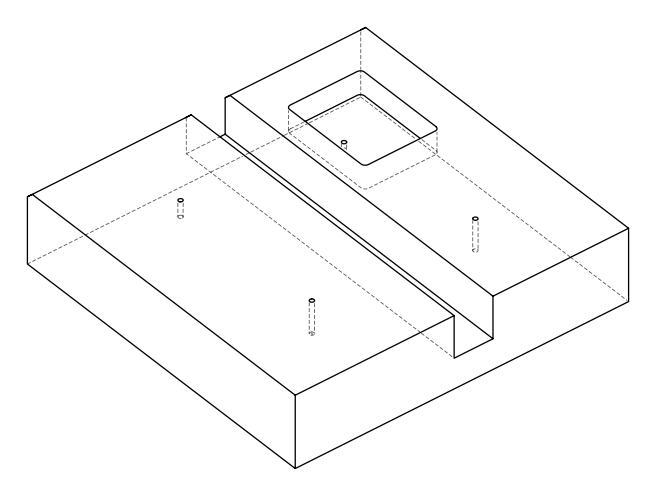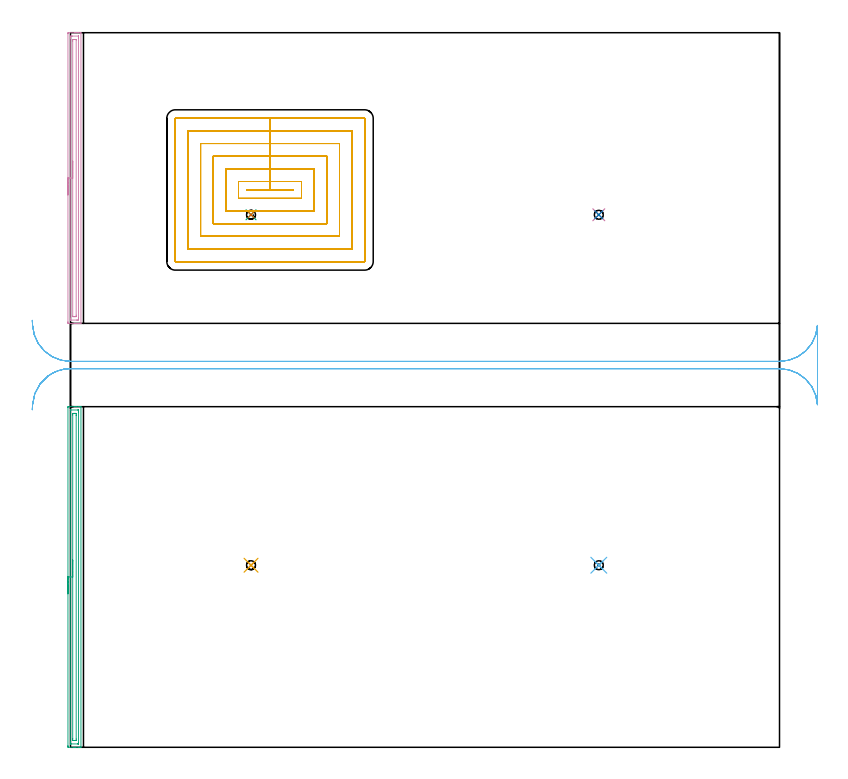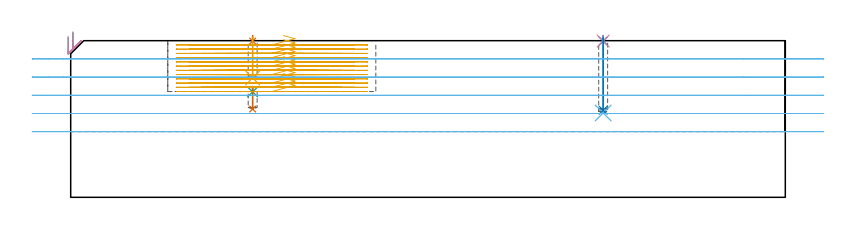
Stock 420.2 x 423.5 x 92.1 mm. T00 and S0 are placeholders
(PLAN: 12 operations, 4 tool changes, 60.9 min)
(1 SPOT_DRILL | STEP1POCKET | NXT0321_9005460120000 | 0.03 min | 1 mm3)
(2 SPOT_DRILL_1 | STEP1POCKET_1 | NXT0321_9005460120000 | 0.03 min | 1 mm3)
(3 SPOT_DRILL_2 | STEP1POCKET_2 | NXT0321_9005460120000 | 0.03 min | 3239 mm3)
(4 SPOT_DRILL_3 | STEP1POCKET_3 | NXT0321_9005460120000 | 0.03 min | 1 mm3)
(5 DRILL_BLIND_HOLE_INTO_CENTER | STEP1POCKET | NXT0301_024 | 0.1 min | 459 mm3)
(6 DRILL_BLIND_HOLE_INTO_CENTER_1 | STEP1POCKET_1 | NXT0301_024 | 0.18 min | 909 mm3)
(7 DRILL_BLIND_HOLE_INTO_CENTER_2 | STEP1POCKET_2 | NXT0301_024 | 0.06 min | 218 mm3)
(8 DRILL_BLIND_HOLE_INTO_CENTER_3 | STEP1POCKET_3 | NXT0301_024 | 0.17 min | 874 mm3)
(9 AREA_MILL | FG_CHAMFER_SURFACE | UGT0205_001 | 5.06 min | 6126 mm3)
(10 AREA_MILL_1 | FG_CHAMFER_SURFACE_1 | UGT0205_001 | 4.35 min | 5247 mm3)
(11 MILL_RECTANGULAR_POCKET | POCKET_RECTANGULAR_STRAIGHT | NXT0201_013 | Follow Part, ap 2.5, ae 75% | 38.64 min | 343532 mm3)
(12 MILL_RECTANGULAR_SLOT | SLOT_RECTANGULAR | UGT0201_009 | Follow Part, ap 11.25, ae 75% | 12.19 min | 1108310 mm3)
(TOOL NXT0321_9005460120000 | NC Spot Drill, 142deg, 12mm, Carbide, Uncoated | D12 PA142 FL30 Z2)
(TOOL NXT0301_024 | Carbide Drill 5.3mm [860.1-0530-027A1-MM 2214] | D5.3 PA140 FL44 Z2)
(TOOL UGT0205_001 | Chamfer Mill 20 x 3 x 45 deg. | D20 FL50 Z2)
(TOOL NXT0201_013 | ENDMILL 10mm | D10 FL30 Z4)
(TOOL UGT0201_009 | End Mill 45 mm | D45 FL63 Z6)
(OP 1 SPOT_DRILL)
G17 G21 G94 G90
T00 M6
G54
G17 G0 G90 X107. Y107.9 S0 M3
G43 Z102.1 H0
G94 G81 G98 Z91.872 F250. R95.1
G80
M5
M2
(OP 2 SPOT_DRILL_1)
G17 G21 G94 G90
T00 M6
G54
G17 G0 G90 X313.1 Y107.9 S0 M3
G43 Z102.1 H0
G94 G81 G98 Z91.872 F250. R95.1
G80
M5
M2
(OP 3 SPOT_DRILL_2)
G17 G21 G94 G90
T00 M6
G54
G17 G0 G90 X107. Y315.6 S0 M3
G43 Z102.1 H0
G94 G81 G98 Z61.972 F250. R65.2
G80
M5
M2
(OP 4 SPOT_DRILL_3)
G17 G21 G94 G90
T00 M6
G54
G17 G0 G90 X313.1 Y315.6 S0 M3
G43 Z102.1 H0
G94 G81 G98 Z91.872 F250. R95.1
G80
M5
M2
(OP 5 DRILL_BLIND_HOLE_INTO_CENTER)
G17 G21 G94 G90
T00 M6
G54
G17 G0 G90 X107. Y107.9 S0 M3
G43 Z102.1 H1
G94 G81 G98 Z70.2 F250. R94.1
G80
M5
M2
(OP 6 DRILL_BLIND_HOLE_INTO_CENTER_1)
G17 G21 G94 G90
T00 M6
G54
G17 G0 G90 X313.1 Y107.9 S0 M3
G43 Z102.1 H1
G94 G81 G98 Z49.6 F250. R94.1
G80
M5
M2
(OP 7 DRILL_BLIND_HOLE_INTO_CENTER_2)
G17 G21 G94 G90
T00 M6
G54
G17 G0 G90 X107. Y315.6 S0 M3
G43 Z102.1 H1
G94 G81 G98 Z51.9 F250. R64.2
G80
M5
M2
(OP 8 DRILL_BLIND_HOLE_INTO_CENTER_3)
G17 G21 G94 G90
T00 M6
G54
G17 G0 G90 X313.1 Y315.6 S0 M3
G43 Z102.1 H1
G94 G81 G98 Z51.2 F250. R94.1
G80
M5
M2
(OP 9 AREA_MILL)
G17 G21 G94 G90
T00 M6
G54
G17 G0 G90 X-1.5 Y90.95 S1061 M3
G43 Z102.1 H0
Z94.4
G94 G1 Y90.988 Z93.528 F250.
Y91.102 Z92.664
Y91.291 Z91.812
Y91.553 Z90.98
Y91.887 Z90.174
Y92.29 Z89.4
Y92.758 Z88.664
Y93.29 Z87.972
Y93.879 Z87.329
Y94.522 Z86.74
Y95.214 Z86.209
Y95.95 Z85.74
Y96.724 Z85.337
Y97.53 Z85.003
Y98.362 Z84.741
Y99.214 Z84.552
Y100.078 Z84.438
Y100.95 Z84.4
Y201.301
X-1.497 Y201.658 Z84.401
X-1.493 Y201.89 Z84.404
X-1.147 Y201.9 Z84.749
X2.35 Z88.245
X2.924 Z88.821
X3.224 Z89.121
X4.973 Z90.868
X5.574 Z91.473
X5.958 Z91.857
X6.08 Y201.898 Z91.972
X6.205 Y201.89 Z92.095
X6.2 Y201.751 Z92.1
Y0.152
X6.205 Y0.01 Z92.095
X6.08 Y0.002 Z91.972
X5.958 Y0. Z91.857
X5.574 Z91.473
X4.973 Z90.868
X2.924 Z88.821
X2.35 Z88.245
X1.763 Z87.658
X-1.147 Y0.001 Z84.749
X-1.493 Y0.01 Z84.404
X-1.497 Y0.242 Z84.401
X-1.5 Y0.599 Z84.4
Y0.959
Y100.95
X-0.086 Z85.814
X-0.085 Y199.517 Z85.815
X-0.084 Y199.867 Z85.816
X-0.082 Y199.887 Z85.818
X-0.08 Y199.89 Z85.82
X-0.066 Y199.894 Z85.834
X0. Y199.898 Z85.9
X0.1 Y199.9 Z86.
X0.226 Z86.126
X4.099 Z89.999
X4.598 Y199.899 Z90.498
X4.736 Y199.895 Z90.636
X4.761 Y199.891 Z90.661
X4.779 Y199.886 Z90.679
X4.78 Y199.856 Z90.68
X4.784 Y199.71 Z90.684
X4.785 Y199.517 Z90.685
X4.786 Y198.816 Z90.686
X4.785 Y2.575 Z90.685
X4.784 Y2.383 Z90.684
X4.78 Y2.034 Z90.68
X4.779 Y2.018 Z90.679
X4.765 Y2.01 Z90.665
X4.7 Y2.005 Z90.6
X4.6 Y2.002 Z90.5
X4.474 Y2. Z90.374
X4.099 Z89.999
X0.601 Z86.501
X0.102 Y2.001 Z86.002
X-0.036 Y2.005 Z85.864
X-0.061 Y2.009 Z85.839
X-0.079 Y2.014 Z85.821
X-0.08 Y2.044 Z85.82
X-0.084 Y2.19 Z85.816
X-0.085 Y2.383 Z85.815
X-0.086 Y3.084 Z85.814
Y100.95
X1.328 Z87.228
X1.329 Y196.99 Z87.229
X1.334 Y197.733 Z87.234
X1.336 Y197.876 Z87.236
X1.476 Y197.89 Z87.376
X2.187 Y197.899 Z88.087
X2.35 Z88.25
X3.064 Y197.896 Z88.964
X3.224 Y197.89 Z89.124
X3.365 Y197.874 Z89.265
X3.368 Y197.733 Z89.268
X3.37 Y197.584 Z89.27
X3.371 Y196.841 Z89.271
Y196.691
Y4.91
X3.366 Y4.167 Z89.266
X3.364 Y4.024 Z89.264
X3.224 Y4.01 Z89.124
X2.513 Y4.001 Z88.413
X2.35 Z88.25
X1.636 Y4.004 Z87.536
X1.476 Y4.01 Z87.376
X1.335 Y4.026 Z87.235
X1.332 Y4.167 Z87.232
X1.33 Y4.316 Z87.23
X1.329 Y5.059 Z87.229
X1.328 Y5.209 Z87.228
Y100.95
Y101.822 Z87.267
Y102.686 Z87.38
Y103.538 Z87.569
Y104.37 Z87.832
Y105.176 Z88.165
Y105.95 Z88.568
Y106.686 Z89.037
Y107.378 Z89.568
Y108.021 Z90.157
Y108.61 Z90.801
Y109.142 Z91.493
Y109.61 Z92.228
Y110.013 Z93.002
Y110.347 Z93.808
Y110.609 Z94.64
Y110.798 Z95.492
Y110.912 Z96.357
Y110.95 Z97.228
G0 Z102.1
M5
M2
(OP 10 AREA_MILL_1)
G17 G21 G94 G90
T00 M6
G54
G17 G0 G90 X-1.5 Y327.35 S1061 M3
G43 Z102.1 H0
Z94.4
G94 G1 Y327.388 Z93.528 F250.
Y327.502 Z92.664
Y327.691 Z91.812
Y327.953 Z90.98
Y328.287 Z90.174
Y328.69 Z89.4
Y329.159 Z88.664
Y329.69 Z87.972
Y330.279 Z87.329
Y330.922 Z86.74
Y331.614 Z86.208
Y332.35 Z85.74
Y333.124 Z85.337
Y333.93 Z85.003
Y334.762 Z84.741
Y335.614 Z84.552
Y336.478 Z84.438
Y337.35 Z84.4
Y422.911
X-1.497 Y423.268 Z84.401
X-1.492 Y423.49 Z84.404
X-1.148 Y423.5 Z84.749
X2.35 Z88.244
X2.944 Z88.841
X3.224 Z89.121
X3.818 Z89.715
X4.099 Z89.995
X4.66 Z90.56
X4.973 Z90.872
X5.974 Z91.873
X6.088 Y423.498 Z91.98
X6.198 Y423.49 Z92.089
X6.2 Y423.357 Z92.1
Y251.343
X6.197 Y251.21 Z92.088
X6.088 Y251.202 Z91.98
X5.974 Y251.2 Z91.872
X5.286 Z91.185
X4.661 Z90.56
X4.099 Z89.995
X3.818 Z89.715
X3.224 Z89.121
X2.944 Z88.841
X2.35 Z88.244
X-1.148 Y251.201 Z84.749
X-1.492 Y251.21 Z84.404
X-1.497 Y251.432 Z84.401
X-1.5 Y251.789 Z84.4
Y252.148
Y337.35
X-0.086 Z85.814
Y420.237
X-0.085 Y420.937 Z85.815
X-0.083 Y421.129 Z85.817
X-0.079 Y421.469 Z85.821
X0.246 Y421.491 Z86.146
X0.601 Y421.496 Z86.501
X1.112 Y421.5 Z87.012
X4.609 Y421.499 Z90.509
X4.738 Y421.496 Z90.638
X4.761 Y421.494 Z90.661
X4.779 Y421.489 Z90.679
X4.78 Y421.462 Z90.68
X4.784 Y421.321 Z90.684
X4.785 Y421.129 Z90.685
X4.786 Y420.428 Z90.686
Y254.463
X4.785 Y253.763 Z90.685
X4.783 Y253.571 Z90.683
X4.779 Y253.231 Z90.679
X4.454 Y253.209 Z90.354
X4.099 Y253.204 Z89.999
X3.588 Y253.2 Z89.488
X0.091 Y253.201 Z85.991
X-0.038 Y253.204 Z85.862
X-0.061 Y253.206 Z85.839
X-0.079 Y253.211 Z85.821
X-0.08 Y253.238 Z85.82
X-0.084 Y253.379 Z85.816
X-0.085 Y253.571 Z85.815
X-0.086 Y254.272 Z85.814
Y337.35
X1.328 Z87.228
X1.329 Y418.605 Z87.229
X1.333 Y419.346 Z87.233
X1.336 Y419.489 Z87.236
X1.476 Y419.492 Z87.376
X2.199 Y419.5 Z88.099
X2.35 Z88.25
X3.074 Y419.499 Z88.974
X3.224 Y419.494 Z89.124
X3.365 Y419.486 Z89.265
X3.369 Y419.346 Z89.269
X3.371 Y419.197 Z89.271
Y256.095
X3.367 Y255.354 Z89.267
X3.364 Y255.211 Z89.264
X3.224 Y255.208 Z89.124
X2.501 Y255.2 Z88.401
X2.35 Z88.25
X1.626 Y255.201 Z87.526
X1.476 Y255.206 Z87.376
X1.335 Y255.214 Z87.235
X1.331 Y255.354 Z87.231
X1.329 Y255.503 Z87.229
X1.328 Y337.35 Z87.228
Y338.222 Z87.267
Y339.087 Z87.38
Y339.938 Z87.569
Y340.77 Z87.832
Y341.576 Z88.165
Y342.35 Z88.568
Y343.086 Z89.037
Y343.778 Z89.568
Y344.421 Z90.157
Y345.01 Z90.801
Y345.542 Z91.493
Y346.01 Z92.228
Y346.413 Z93.002
Y346.747 Z93.808
Y347.009 Z94.64
Y347.198 Z95.492
Y347.312 Z96.357
Y347.35 Z97.228
G0 Z102.1
M5
M2
(OP 11 MILL_RECTANGULAR_POCKET)
G17 G21 G94 G90
T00 M6
G54
G17 G0 G90 X125.055 Y330.3 S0 M3
G43 Z102.1 H0
Z95.1
G94 G1 X131.9 Z93.266 F250.
X118.25 Z89.608
X104.6 F500.
X131.9
X118.25
Y335.3
X99.6
Y325.3
X136.9
Y335.3
X118.25
Y342.8
X92.1
Y317.8
X144.4
Y342.8
X118.25
Y350.3
X84.6
Y310.3
X151.9
Y350.3
X118.25
Y357.8
X77.1
Y302.8
X159.4
Y357.8
X118.25
Y365.3
X69.6
Y295.3
X166.9
Y365.3
X118.25
Y372.8
X62.2
X62.145 Y372.795
X62.105 Y372.755
X62.1 Y372.7
Y287.9
X62.105 Y287.845
X62.145 Y287.805
X62.2 Y287.8
X174.3
X174.355 Y287.805
X174.395 Y287.845
X174.4 Y287.9
Y372.7
X174.395 Y372.755
X174.355 Y372.795
X174.3 Y372.8
X118.25
X117.25
G0 X125.055 Y330.3 Z92.608
G1 X131.9 Z90.774 F250.
X118.25 Z87.117
X104.6 F500.
X131.9
X118.25
Y335.3
X99.6
Y325.3
X136.9
Y335.3
X118.25
Y342.8
X92.1
Y317.8
X144.4
Y342.8
X118.25
Y350.3
X84.6
Y310.3
X151.9
Y350.3
X118.25
Y357.8
X77.1
Y302.8
X159.4
Y357.8
X118.25
Y365.3
X69.6
Y295.3
X166.9
Y365.3
X118.25
Y372.8
X62.2
X62.145 Y372.795
X62.105 Y372.755
X62.1 Y372.7
Y287.9
X62.105 Y287.845
X62.145 Y287.805
X62.2 Y287.8
X174.3
X174.355 Y287.805
X174.395 Y287.845
X174.4 Y287.9
Y372.7
X174.395 Y372.755
X174.355 Y372.795
X174.3 Y372.8
X118.25
X117.25
G0 X125.055 Y330.3 Z90.117
G1 X131.9 Z88.282 F250.
X118.25 Z84.625
X104.6 F500.
X131.9
X118.25
Y335.3
X99.6
Y325.3
X136.9
Y335.3
X118.25
Y342.8
X92.1
Y317.8
X144.4
Y342.8
X118.25
Y350.3
X84.6
Y310.3
X151.9
Y350.3
X118.25
Y357.8
X77.1
Y302.8
X159.4
Y357.8
X118.25
Y365.3
X69.6
Y295.3
X166.9
Y365.3
X118.25
Y372.8
X62.2
X62.145 Y372.795
X62.105 Y372.755
X62.1 Y372.7
Y287.9
X62.105 Y287.845
X62.145 Y287.805
X62.2 Y287.8
X174.3
X174.355 Y287.805
X174.395 Y287.845
X174.4 Y287.9
Y372.7
X174.395 Y372.755
X174.355 Y372.795
X174.3 Y372.8
X118.25
X117.25
G0 X125.055 Y330.3 Z87.625
G1 X131.9 Z85.791 F250.
X118.25 Z82.133
X104.6 F500.
X131.9
X118.25
Y335.3
X99.6
Y325.3
X136.9
Y335.3
X118.25
Y342.8
X92.1
Y317.8
X144.4
Y342.8
X118.25
Y350.3
X84.6
Y310.3
X151.9
Y350.3
X118.25
Y357.8
X77.1
Y302.8
X159.4
Y357.8
X118.25
Y365.3
X69.6
Y295.3
X166.9
Y365.3
X118.25
Y372.8
X62.2
X62.145 Y372.795
X62.105 Y372.755
X62.1 Y372.7
Y287.9
X62.105 Y287.845
X62.145 Y287.805
X62.2 Y287.8
X174.3
X174.355 Y287.805
X174.395 Y287.845
X174.4 Y287.9
Y372.7
X174.395 Y372.755
X174.355 Y372.795
X174.3 Y372.8
X118.25
X117.25
G0 X125.055 Y330.3 Z85.133
G1 X131.9 Z83.299 F250.
X118.25 Z79.642
X104.6 F500.
X131.9
X118.25
Y335.3
X99.6
Y325.3
X136.9
Y335.3
X118.25
Y342.8
X92.1
Y317.8
X144.4
Y342.8
X118.25
Y350.3
X84.6
Y310.3
X151.9
Y350.3
X118.25
Y357.8
X77.1
Y302.8
X159.4
Y357.8
X118.25
Y365.3
X69.6
Y295.3
X166.9
Y365.3
X118.25
Y372.8
X62.2
X62.145 Y372.795
X62.105 Y372.755
X62.1 Y372.7
Y287.9
X62.105 Y287.845
X62.145 Y287.805
X62.2 Y287.8
X174.3
X174.355 Y287.805
X174.395 Y287.845
X174.4 Y287.9
Y372.7
X174.395 Y372.755
X174.355 Y372.795
X174.3 Y372.8
X118.25
X117.25
G0 X125.055 Y330.3 Z82.642
G1 X131.9 Z80.807 F250.
X118.25 Z77.15
X104.6 F500.
X131.9
X118.25
Y335.3
X99.6
Y325.3
X136.9
Y335.3
X118.25
Y342.8
X92.1
Y317.8
X144.4
Y342.8
X118.25
Y350.3
X84.6
Y310.3
X151.9
Y350.3
X118.25
Y357.8
X77.1
Y302.8
X159.4
Y357.8
X118.25
Y365.3
X69.6
Y295.3
X166.9
Y365.3
X118.25
Y372.8
X62.2
X62.145 Y372.795
X62.105 Y372.755
X62.1 Y372.7
Y287.9
X62.105 Y287.845
X62.145 Y287.805
X62.2 Y287.8
X174.3
X174.355 Y287.805
X174.395 Y287.845
X174.4 Y287.9
Y372.7
X174.395 Y372.755
X174.355 Y372.795
X174.3 Y372.8
X118.25
X117.25
G0 X125.055 Y330.3 Z80.15
G1 X131.9 Z78.316 F250.
X118.25 Z74.658
X104.6 F500.
X131.9
X118.25
Y335.3
X99.6
Y325.3
X136.9
Y335.3
X118.25
Y342.8
X92.1
Y317.8
X144.4
Y342.8
X118.25
Y350.3
X84.6
Y310.3
X151.9
Y350.3
X118.25
Y357.8
X77.1
Y302.8
X159.4
Y357.8
X118.25
Y365.3
X69.6
Y295.3
X166.9
Y365.3
X118.25
Y372.8
X62.2
X62.145 Y372.795
X62.105 Y372.755
X62.1 Y372.7
Y287.9
X62.105 Y287.845
X62.145 Y287.805
X62.2 Y287.8
X174.3
X174.355 Y287.805
X174.395 Y287.845
X174.4 Y287.9
Y372.7
X174.395 Y372.755
X174.355 Y372.795
X174.3 Y372.8
X118.25
X117.25
G0 X125.055 Y330.3 Z77.658
G1 X131.9 Z75.824 F250.
X118.25 Z72.167
X104.6 F500.
X131.9
X118.25
Y335.3
X99.6
Y325.3
X136.9
Y335.3
X118.25
Y342.8
X92.1
Y317.8
X144.4
Y342.8
X118.25
Y350.3
X84.6
Y310.3
X151.9
Y350.3
X118.25
Y357.8
X77.1
Y302.8
X159.4
Y357.8
X118.25
Y365.3
X69.6
Y295.3
X166.9
Y365.3
X118.25
Y372.8
X62.2
X62.145 Y372.795
X62.105 Y372.755
X62.1 Y372.7
Y287.9
X62.105 Y287.845
X62.145 Y287.805
X62.2 Y287.8
X174.3
X174.355 Y287.805
X174.395 Y287.845
X174.4 Y287.9
Y372.7
X174.395 Y372.755
X174.355 Y372.795
X174.3 Y372.8
X118.25
X117.25
G0 X125.055 Y330.3 Z75.167
G1 X131.9 Z73.332 F250.
X118.25 Z69.675
X104.6 F500.
X131.9
X118.25
Y335.3
X99.6
Y325.3
X136.9
Y335.3
X118.25
Y342.8
X92.1
Y317.8
X144.4
Y342.8
X118.25
Y350.3
X84.6
Y310.3
X151.9
Y350.3
X118.25
Y357.8
X77.1
Y302.8
X159.4
Y357.8
X118.25
Y365.3
X69.6
Y295.3
X166.9
Y365.3
X118.25
Y372.8
X62.2
X62.145 Y372.795
X62.105 Y372.755
X62.1 Y372.7
Y287.9
X62.105 Y287.845
X62.145 Y287.805
X62.2 Y287.8
X174.3
X174.355 Y287.805
X174.395 Y287.845
X174.4 Y287.9
Y372.7
X174.395 Y372.755
X174.355 Y372.795
X174.3 Y372.8
X118.25
X117.25
G0 X125.055 Y330.3 Z72.675
G1 X131.9 Z70.841 F250.
X118.25 Z67.183
X104.6 F500.
X131.9
X118.25
Y335.3
X99.6
Y325.3
X136.9
Y335.3
X118.25
Y342.8
X92.1
Y317.8
X144.4
Y342.8
X118.25
Y350.3
X84.6
Y310.3
X151.9
Y350.3
X118.25
Y357.8
X77.1
Y302.8
X159.4
Y357.8
X118.25
Y365.3
X69.6
Y295.3
X166.9
Y365.3
X118.25
Y372.8
X62.2
X62.145 Y372.795
X62.105 Y372.755
X62.1 Y372.7
Y287.9
X62.105 Y287.845
X62.145 Y287.805
X62.2 Y287.8
X174.3
X174.355 Y287.805
X174.395 Y287.845
X174.4 Y287.9
Y372.7
X174.395 Y372.755
X174.355 Y372.795
X174.3 Y372.8
X118.25
X117.25
G0 X125.055 Y330.3 Z70.183
G1 X131.9 Z68.349 F250.
X118.25 Z64.692
X104.6 F500.
X131.9
X118.25
Y335.3
X99.6
Y325.3
X136.9
Y335.3
X118.25
Y342.8
X92.1
Y317.8
X144.4
Y342.8
X118.25
Y350.3
X84.6
Y310.3
X151.9
Y350.3
X118.25
Y357.8
X77.1
Y302.8
X159.4
Y357.8
X118.25
Y365.3
X69.6
Y295.3
X166.9
Y365.3
X118.25
Y372.8
X62.2
X62.145 Y372.795
X62.105 Y372.755
X62.1 Y372.7
Y287.9
X62.105 Y287.845
X62.145 Y287.805
X62.2 Y287.8
X174.3
X174.355 Y287.805
X174.395 Y287.845
X174.4 Y287.9
Y372.7
X174.395 Y372.755
X174.355 Y372.795
X174.3 Y372.8
X118.25
X117.25
G0 X125.055 Y330.3 Z67.692
G1 X131.9 Z65.858 F250.
X118.25 Z62.2
X104.6 F500.
X131.9
X118.25
Y335.3
X99.6
Y325.3
X136.9
Y335.3
X118.25
Y342.8
X92.1
Y317.8
X144.4
Y342.8
X118.25
Y350.3
X84.6
Y310.3
X151.9
Y350.3
X118.25
Y357.8
X77.1
Y302.8
X159.4
Y357.8
X118.25
Y365.3
X69.6
Y295.3
X166.9
Y365.3
X118.25
Y372.8
X62.2
X62.145 Y372.795
X62.105 Y372.755
X62.1 Y372.7
Y287.9
X62.105 Y287.845
X62.145 Y287.805
X62.2 Y287.8
X174.3
X174.355 Y287.805
X174.395 Y287.845
X174.4 Y287.9
Y372.7
X174.395 Y372.755
X174.355 Y372.795
X174.3 Y372.8
X118.25
X117.25
G0 Z102.1
M5
M2
(OP 12 MILL_RECTANGULAR_SLOT)
G17 G21 G94 G90
T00 M6
G54
G17 G0 G90 X-22.625 Y200.066 S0 M3
G43 Z102.1 H0
Z81.4
G94 G1 X-22.47 Y203.062 F250.
G2 X-13.261 Y220.077 R22.5 F500.
X-4.157 Y224.013 R22.5 F427.
X0. Y224.4 R22.5 F355.
G1 X395.819
X420.2 F500.
G2 X442.67 Y203.062 R22.5
G1 X442.7
Y250.038
X442.67
G2 X420.2 Y228.7 R22.5
G1 X0.
G2 X-22.47 Y250.039 R22.5
G1 X-22.625 Y253.035 F250.
G0 Y200.066 Z70.7
G1 X-22.47 Y203.062
G2 X-13.261 Y220.077 R22.5 F500.
X-4.157 Y224.013 R22.5 F409.
X0. Y224.4 R22.5 F341.
G1 X395.819
X420.2 F500.
G2 X442.67 Y203.062 R22.5
G1 X442.7
Y250.038
X442.67
G2 X420.2 Y228.7 R22.5
G1 X0.
G2 X-22.47 Y250.039 R22.5
G1 X-22.625 Y253.035 F250.
G0 Y200.066 Z60.
G1 X-22.47 Y203.062
G2 X-13.261 Y220.077 R22.5 F500.
X-4.157 Y224.013 R22.5 F409.
X0. Y224.4 R22.5 F341.
G1 X395.819
X420.2 F500.
G2 X442.67 Y203.062 R22.5
G1 X442.7
Y250.038
X442.67
G2 X420.2 Y228.7 R22.5
G1 X0.
G2 X-22.47 Y250.039 R22.5
G1 X-22.625 Y253.035 F250.
G0 Y200.066 Z49.3
G1 X-22.47 Y203.062
G2 X-13.261 Y220.077 R22.5 F500.
X-4.157 Y224.013 R22.5 F422.
X0. Y224.4 R22.5 F353.
G1 X395.819
X420.2 F500.
G2 X442.67 Y203.062 R22.5
G1 X442.7
Y250.038
X442.67
G2 X420.2 Y228.7 R22.5
G1 X0.
G2 X-22.47 Y250.039 R22.5
G1 X-22.625 Y253.035 F250.
G0 Y200.066 Z38.6
G1 X-22.47 Y203.062
G2 X-13.261 Y220.077 R22.5 F500.
X-4.157 Y224.013 R22.5 F409.
X0. Y224.4 R22.5 F341.
G1 X395.819
X420.2 F500.
G2 X442.67 Y203.062 R22.5
G1 X442.7
Y250.038
X442.67
G2 X420.2 Y228.7 R22.5
G1 X0.
G2 X-22.47 Y250.039 R22.5
G1 X-22.625 Y253.035 F250.
G0 Z102.1
M5
M2
